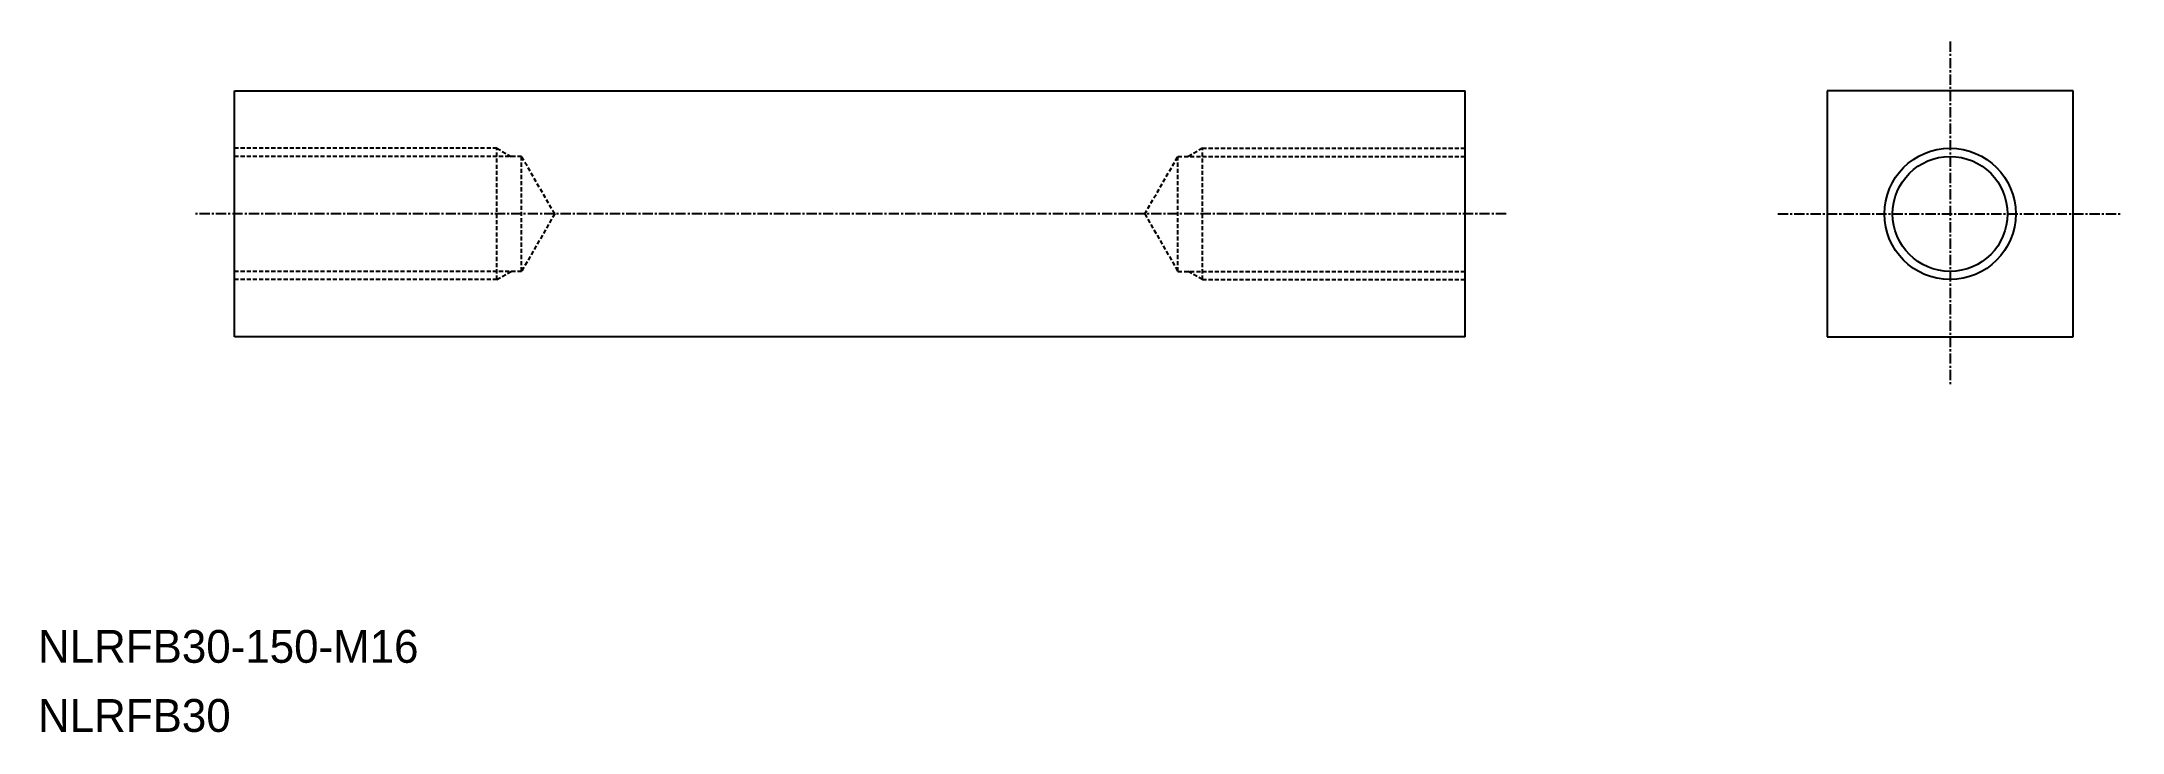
# Model space of a CAD drawing. Extents: x 1012 to 1266, y 87 to 171.
import ezdxf

# ---------------------------------------------------------------- set-up
doc = ezdxf.new("R2010")
doc.units = 0
doc.linetypes.add('CENTER', pattern=[2, 1.25, -0.25, 0.25, -0.25])
doc.linetypes.add('DASHED', pattern=[0.75, 0.5, -0.25])
doc.layers.get('0').update_dxf_attribs({"linetype": 'CONTINUOUS'})
doc.layers.add('CENTER', color=1, linetype='CENTER')

msp = doc.modelspace()

# ---------------------------------------------------------------- linework, layer by layer
at = {"color": 7, "linetype": 'CONTINUOUS'}
for p, q in [((1035.54, 134.85), (1035.54, 164.85)), ((1035.54, 164.85), (1185.54, 164.85)), ((1185.54, 134.85), (1185.54, 164.85)), ((1229.66, 164.85), (1229.66, 134.85)), ((1259.66, 164.85), (1229.66, 164.85)), ((1259.66, 134.85), (1259.66, 164.85)), ((1185.54, 134.85), (1035.54, 134.85)), ((1229.66, 134.85), (1259.66, 134.85))]:
    msp.add_line(p, q, dxfattribs=at)
at = {"color": 3, "linetype": 'DASHED'}
for p, q in [((1067.54, 157.85), (1035.54, 157.85)), ((1067.54, 141.85), (1067.54, 157.85)), ((1067.54, 157.85), (1069.28, 156.85)), ((1153.54, 157.85), (1151.81, 156.85)), ((1153.54, 141.85), (1153.54, 157.85)), ((1153.54, 157.85), (1185.54, 157.85)), ((1070.54, 156.85), (1035.54, 156.85)), ((1070.54, 142.85), (1070.54, 156.85)), ((1074.58, 149.85), (1070.54, 156.85)), ((1146.5, 149.85), (1150.54, 156.85)), ((1150.54, 142.85), (1150.54, 156.85)), ((1150.54, 156.85), (1185.54, 156.85)), ((1074.58, 149.85), (1070.54, 142.85)), ((1146.5, 149.85), (1150.54, 142.85)), ((1070.54, 142.85), (1035.54, 142.85)), ((1067.54, 141.85), (1069.28, 142.85)), ((1150.54, 142.85), (1185.54, 142.85)), ((1153.54, 141.85), (1151.81, 142.85)), ((1067.54, 141.85), (1035.54, 141.85)), ((1153.54, 141.85), (1185.54, 141.85))]:
    msp.add_line(p, q, dxfattribs=at)
at = {"color": 3, "linetype": 'CONTINUOUS'}
msp.add_circle((1244.66, 149.85), 8, dxfattribs=at)
msp.add_circle((1244.66, 149.85), 8, dxfattribs=at)
at = {"color": 7, "linetype": 'CONTINUOUS'}
msp.add_circle((1244.66, 149.85), 7, dxfattribs=at)
at = {"layer": 'CENTER', "color": 1, "linetype": 'CENTER'}
for p, q in [((1244.66, 170.85), (1244.66, 128.85)), ((1190.54, 149.85), (1030.54, 149.85)), ((1223.66, 149.85), (1265.66, 149.85))]:
    msp.add_line(p, q, dxfattribs=at)

# ---------------------------------------------------------------- texts
at = {"color": 7, "linetype": 'CONTINUOUS'}
for s, p in [('NLRFB30-150-M16', (1011.6, 95.14)), ('NLRFB30', (1011.6, 86.72))]:
    msp.add_text(s, height=4, dxfattribs=at).set_placement(p)

doc.saveas('drawing.dxf')
